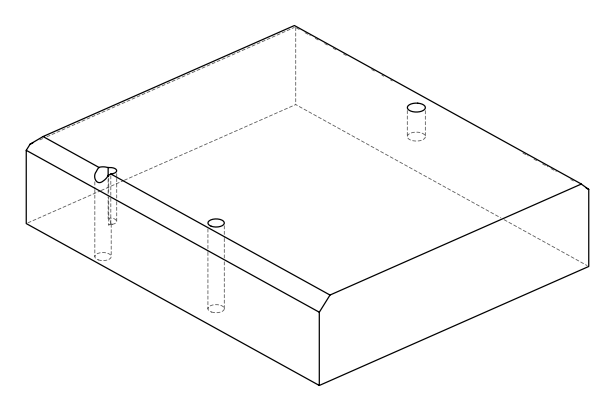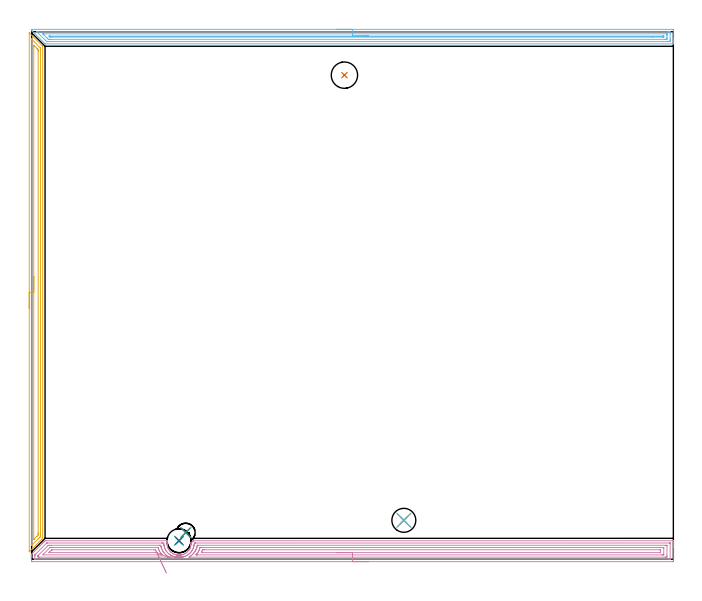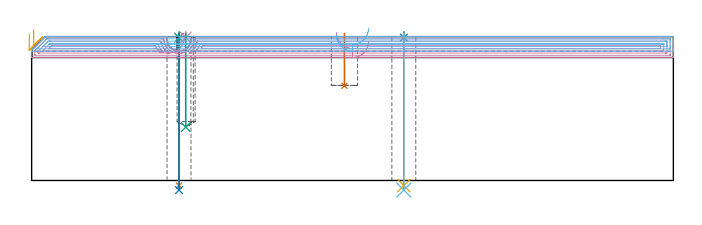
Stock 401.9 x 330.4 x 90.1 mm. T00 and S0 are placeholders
(PLAN: 12 operations, 7 tool changes, 38.9 min)
(1 INDEXABLE_INSERT_DRILL_BLIND_HOLE_FROM_SOLID | STEP1POCKET | NXT0302_004 | 0.13 min | 6531 mm3)
(2 SPOT_DRILL | STEP1HOLE | NXT0321_9005460120000 | 0.03 min | 3 mm3)
(3 SPOT_DRILL_1 | STEP1HOLE_1 | NXT0321_9005460120000 | 0.03 min | 2 mm3)
(4 SPOT_DRILL_2 | STEP1POCKET_1 | NXT0321_9005460120000 | 0.03 min | 1 mm3)
(5 DRILL_THROUGH_HOLE_INTO_CENTER | STEP1HOLE | NXT0301_065 | 0.38 min | 6220 mm3)
(6 DRILL_TO_ENLARGE_THROUGH_HOLE | STEP1HOLE | UGT0301_041 | 0.39 min | 9667 mm3)
(7 DRILL_THROUGH_HOLE_INTO_CENTER_1 | STEP1HOLE_1 | NXT0301_065 | 0.38 min | 6219 mm3)
(8 DRILL_TO_ENLARGE_THROUGH_HOLE_1 | STEP1HOLE_1 | UGT0301_041 | 0.39 min | 9667 mm3)
(9 DRILL_BLIND_HOLE_INTO_CENTER | STEP1POCKET_1 | UGT0301_228 | 0.24 min | 2922 mm3)
(10 AREA_MILL | FG_CHAMFER_SURFACE | UGT0205_001 | 16.14 min | 34059 mm3)
(11 AREA_MILL_1 | FG_CHAMFER_SURFACE_1 | UGT0205_001 | 7.85 min | 11290 mm3)
(12 AREA_MILL_2 | FG_CHAMFER_SURFACE_2 | UGT0205_001 | 12.91 min | 16464 mm3)
(TOOL NXT0302_004 | Index. Insert Drill 16.5mm [880-D1650L20-05] | D16.5 PA176 FL83 Z2)
(TOOL NXT0321_9005460120000 | NC Spot Drill, 142deg, 12mm, Carbide, Uncoated | D12 PA142 FL30 Z2)
(TOOL NXT0301_065 | Carbide Drill 9.4mm [860.1-0940-075A1-MM 2214] | D9.4 PA140 FL98 Z2)
(TOOL UGT0301_041 | Twist Drill 15 mm | D15 PA118 FL114 Z2)
(TOOL UGT0301_228 | Twist Drill 11.8 mm | D11.8 PA118 FL93 Z2)
(TOOL UGT0205_001 | Chamfer Mill 20 x 3 x 45 deg. | D20 FL50 Z2)
(OP 1 INDEXABLE_INSERT_DRILL_BLIND_HOLE_FROM_SOLID)
G17 G21 G94 G90
T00 M6
G54
G17 G0 G90 X195.9 Y303.2 S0 M3
G43 Z100.1 H1
G94 G81 G98 Z59.3 F250. R92.1
G80
M5
M2
(OP 2 SPOT_DRILL)
G17 G21 G94 G90
T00 M6
G54
G17 G0 G90 X233.1 Y24.4 S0 M3
G43 Z100.1 H0
G94 G81 G98 Z89.454 F250. R93.1
G80
M5
M2
(OP 3 SPOT_DRILL_1)
G17 G21 G94 G90
T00 M6
G54
G17 G0 G90 X92.3 Y11.6 S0 M3
G43 Z100.1 H0
G94 G81 G98 Z89.45 F250. R93.1
G80
M5
M2
(OP 4 SPOT_DRILL_2)
G17 G21 G94 G90
T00 M6
G54
G17 G0 G90 X96.5 Y16.7 S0 M3
G43 Z100.1 H0
G94 G81 G98 Z89.592 F250. R93.1
G80
M5
M2
(OP 5 DRILL_THROUGH_HOLE_INTO_CENTER)
G17 G21 G94 G90
T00 M6
G54
G17 G0 G90 X233.1 Y24.4 S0 M3
G43 Z100.1 H1
G94 G73 G98 Z-3.211 F250. Q9.331 R92.1
G80
M5
M2
(OP 6 DRILL_TO_ENLARGE_THROUGH_HOLE)
G17 G21 G94 G90
T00 M6
G54
G17 G0 G90 X233.1 Y24.4 S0 M3
G43 Z100.1 H0
G94 G73 G98 Z-6.006 F250. Q13.729 R92.1
G80
M5
M2
(OP 7 DRILL_THROUGH_HOLE_INTO_CENTER_1)
G17 G21 G94 G90
T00 M6
G54
G17 G0 G90 X92.3 Y11.6 S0 M3
G43 Z100.1 H1
G94 G73 G98 Z-3.211 F250. Q9.331 R92.1
G80
M5
M2
(OP 8 DRILL_TO_ENLARGE_THROUGH_HOLE_1)
G17 G21 G94 G90
T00 M6
G54
G17 G0 G90 X92.3 Y11.6 S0 M3
G43 Z100.1 H0
G94 G73 G98 Z-6.006 F250. Q13.729 R92.1
G80
M5
M2
(OP 9 DRILL_BLIND_HOLE_INTO_CENTER)
G17 G21 G94 G90
T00 M6
G54
G17 G0 G90 X96.5 Y16.7 S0 M3
G43 Z100.1 H0
G94 G81 G98 Z33.4 F250. R92.1
G80
M5
M2
(OP 10 AREA_MILL)
G17 G21 G94 G90
T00 M6
G54
G17 G0 G90 X210.95 Y-1.5 S1061 M3
G43 Z100.1 H0
Z87.
G94 G1 X210.912 Z86.128 F250.
X210.798 Z85.263
X210.609 Z84.412
X210.347 Z83.58
X210.013 Z82.774
X209.61 Z82.
X209.142 Z81.264
X208.61 Z80.572
X208.021 Z79.929
X207.378 Z79.34
X206.686 Z78.808
X205.95 Z78.34
X205.176 Z77.937
X204.37 Z77.603
X203.538 Z77.341
X202.686 Z77.152
X201.822 Z77.038
X200.95 Z77.
X0.631
X0.225 Y-1.495 Z77.002
X0.01 Y-1.492 Z77.004
X0. Y-1.096 Z77.399
Y1.538 Z80.033
Y2.26 Z80.76
Y2.855 Z81.355
Y2.934 Z81.433
X0.01 Y3.207 Z81.704
X0.279 Y3.48 Z81.978
X5.254 Y8.454 Z86.954
X5.361 Y8.562 Z87.06
X5.401 Y8.601 Z87.1
X6.087 Y9.287 Z87.787
X6.239 Y9.44 Z87.937
X6.295 Y9.496 Z87.994
X6.92 Y10.12 Z88.62
X7.116 Y10.318 Z88.815
X7.752 Y10.952 Z89.452
X7.785 Y10.986 Z89.485
X7.996 Y11.196 Z89.696
X8.393 Y11.6 Z90.085
X8.68 Z90.1
X84.693
X84.889 Y11.597 Z90.089
X84.87 Y11.44 Z89.934
X84.853 Y11.313 Z89.812
X84.845 Y11.263 Z89.763
X84.809 Y10.983 Z89.483
X84.8 Y10.917 Z89.416
X84.766 Y10.481 Z88.979
X84.758 Y10.044 Z88.543
X84.774 Y9.607 Z88.105
X84.79 Y9.44 Z87.938
X84.816 Y9.171 Z87.669
X84.884 Y8.733 Z87.231
X84.92 Y8.562 Z87.059
X84.977 Y8.298 Z86.795
X85.099 Y7.858 Z86.357
X85.249 Y7.423 Z85.923
X85.434 Y6.984 Z85.483
X85.518 Y6.806 Z85.304
X85.639 Y6.551 Z85.049
X85.749 Y6.367 Z84.866
X85.904 Y6.105 Z84.605
X86.035 Y5.908 Z84.408
X86.188 Y5.678 Z84.175
X86.33 Y5.489 Z83.984
X86.357 Y5.451 Z83.947
X86.482 Y5.295 Z83.794
X86.536 Y5.228 Z83.728
X86.928 Y4.804 Z83.302
X86.977 Y4.757 Z83.255
X87.173 Y4.566 Z83.064
X87.376 Y4.385 Z82.883
X87.43 Y4.338 Z82.836
X87.644 Y4.172 Z82.671
X87.958 Y3.93 Z82.43
X88.324 Y3.688 Z82.188
X88.767 Y3.44 Z81.938
X89.217 Y3.217 Z81.714
X89.408 Y3.135 Z81.633
X89.588 Y3.059 Z81.554
X89.848 Y2.965 Z81.463
X90.059 Y2.898 Z81.395
X90.111 Y2.881 Z81.379
X90.557 Y2.763 Z81.263
X90.85 Y2.703 Z81.202
X90.953 Y2.683 Z81.178
X91.005 Y2.673 Z81.168
X91.451 Y2.606 Z81.105
X91.543 Y2.598 Z81.096
X91.618 Y2.593 Z81.088
X91.736 Y2.584 Z81.074
X91.899 Y2.568 Z81.064
X92.094 Y2.561 Z81.055
X92.234 Y2.553 Z81.052
X92.38 Y2.556 Z81.054
X92.549 Y2.563 Z81.052
X92.57 Z81.053
X92.689 Y2.567 Z81.063
X92.793 Y2.573 Z81.068
X92.854 Y2.581 Z81.072
X92.963 Y2.591 Z81.086
X93.047 Y2.598 Z81.096
X93.24 Y2.618 Z81.116
X93.636 Y2.681 Z81.176
X93.687 Y2.688 Z81.185
X94.135 Y2.785 Z81.284
X94.581 Y2.911 Z81.409
X94.723 Y2.959 Z81.457
X94.845 Y3.001 Z81.499
X94.978 Y3.048 Z81.543
X95.01 Y3.059 Z81.554
X95.474 Y3.26 Z81.757
X95.926 Y3.489 Z81.988
X96.095 Y3.587 Z82.086
X96.368 Y3.746 Z82.245
X96.646 Y3.93 Z82.43
X96.814 Y4.057 Z82.557
X96.959 Y4.167 Z82.666
X97.262 Y4.417 Z82.914
X97.667 Y4.804 Z83.303
X98.156 Y5.344 Z83.841
X98.265 Y5.489 Z83.983
X98.409 Y5.678 Z84.175
X98.555 Y5.895 Z84.394
X98.697 Y6.108 Z84.607
X98.734 Y6.169 Z84.669
X98.849 Y6.367 Z84.863
X98.958 Y6.551 Z85.049
X99.002 Y6.632 Z85.131
X99.05 Y6.722 Z85.22
X99.088 Y6.806 Z85.304
X99.209 Y7.07 Z85.569
X99.353 Y7.423 Z85.923
X99.501 Y7.857 Z86.357
X99.623 Y8.296 Z86.796
X99.716 Y8.732 Z87.232
X99.784 Y9.171 Z87.669
X99.81 Y9.44 Z87.936
X99.826 Y9.607 Z88.104
X99.857 Y10.26 Z88.758
X99.863 Y10.318 Z88.816
X99.867 Y10.347 Z88.844
X99.896 Y10.373 Z88.872
X100.102 Y10.531 Z89.031
X100.166 Y10.583 Z89.083
X100.256 Y10.656 Z89.156
X100.548 Y10.916 Z89.416
X100.838 Y11.205 Z89.704
X100.988 Y11.375 Z89.874
X101.015 Y11.405 Z89.905
X101.145 Y11.562 Z90.059
X101.181 Y11.595 Z90.091
X101.238 Y11.6 Z90.1
X401.716
X401.89 Y11.598 Z90.089
X401.897 Y11.437 Z89.929
X401.9 Y11.268 Z89.768
Y11.041 Z89.54
Y10.318 Z88.813
Y9.079 Z87.576
Y7.684 Z86.18
Y-0.838 Z77.66
X401.896 Y-1.096 Z77.401
X401.89 Y-1.492 Z77.005
X401.676 Y-1.496 Z77.002
X401.269 Y-1.5 Z77.
X200.95
Y-0.086 Z78.414
X2.42 Y-0.085 Z78.415
X2.283 Y-0.084 Z78.416
X2.056 Y-0.079 Z78.421
X2.009 Y-0.077 Z78.423
X2.005 Y-0.044 Z78.456
X2.003 Y-0.009 Z78.491
X2. Y0.193 Z78.693
Y1.95 Z80.45
X2.003 Y2.416 Z80.916
X2.007 Y2.622 Z81.122
X2.01 Y2.723 Z81.223
X2.045 Y2.784 Z81.284
X2.42 Y3.169 Z81.669
X2.482 Y3.233 Z81.733
X9.128 Y9.878 Z88.378
X9.278 Y10.025 Z88.525
X9.4 Y10.142 Z88.642
X9.438 Y10.176 Z88.676
X9.48 Y10.179 Z88.679
X9.574 Y10.183 Z88.683
X9.71 Y10.185 Z88.685
X81.251 Y10.186 Z88.686
X82.011 Y10.184 Z88.684
X82.149 Y10.182 Z88.682
X82.75 Y10.167 Z88.667
X82.779 Y9.564 Z88.064
X82.791 Y9.44 Z87.94
X82.835 Y9.041 Z87.541
X82.897 Y8.57 Z87.07
X82.905 Y8.528 Z87.028
X83.119 Y7.684 Z86.184
X83.209 Y7.386 Z85.886
X83.432 Y6.806 Z85.306
X83.542 Y6.546 Z85.046
X83.799 Y6. Z84.5
X83.84 Y5.928 Z84.428
X83.898 Y5.831 Z84.331
X84.406 Y5.05 Z83.55
X84.693 Y4.671 Z83.171
X85.134 Y4.172 Z82.672
X85.588 Y3.714 Z82.214
X86.082 Y3.294 Z81.794
X86.482 Y2.986 Z81.486
X86.826 Y2.752 Z81.252
X87.052 Y2.606 Z81.106
X87.373 Y2.416 Z80.916
X87.381 Y2.411 Z80.911
X87.99 Y2.105 Z80.605
X88.271 Y1.976 Z80.476
X88.568 Y1.848 Z80.348
X89.021 Y1.679 Z80.179
X89.165 Y1.631 Z80.131
X89.206 Y1.619 Z80.119
X89.487 Y1.538 Z80.038
X90.059 Y1.4 Z79.9
X90.241 Y1.359 Z79.859
X90.64 Y1.287 Z79.787
X90.953 Y1.241 Z79.741
X91.297 Y1.201 Z79.701
X91.848 Y1.158 Z79.658
X92.247 Y1.145 Z79.645
X92.742 Y1.156 Z79.656
X93.106 Y1.18 Z79.68
X93.636 Y1.238 Z79.738
X93.9 Y1.278 Z79.778
X94.192 Y1.326 Z79.826
X94.531 Y1.395 Z79.895
X94.648 Y1.422 Z79.922
X95.109 Y1.538 Z80.038
X95.355 Y1.607 Z80.107
X95.385 Y1.616 Z80.116
X95.425 Y1.63 Z80.13
X96.011 Y1.84 Z80.34
X96.319 Y1.974 Z80.474
X96.628 Y2.112 Z80.612
X97.23 Y2.416 Z80.916
X97.771 Y2.747 Z81.247
X98.108 Y2.975 Z81.475
X98.292 Y3.113 Z81.613
X98.525 Y3.294 Z81.794
X98.784 Y3.508 Z82.008
X99.002 Y3.707 Z82.207
X99.239 Y3.939 Z82.439
X99.462 Y4.172 Z82.672
X99.667 Y4.397 Z82.897
X99.896 Y4.656 Z83.156
X100.068 Y4.881 Z83.381
X100.191 Y5.05 Z83.55
X100.429 Y5.405 Z83.905
X100.758 Y5.928 Z84.428
X100.77 Y5.948 Z84.448
X100.791 Y5.984 Z84.484
X101.059 Y6.542 Z85.042
X101.172 Y6.806 Z85.306
X101.314 Y7.17 Z85.67
X101.481 Y7.684 Z86.184
X101.527 Y7.839 Z86.339
X101.685 Y8.479 Z86.979
X101.699 Y8.549 Z87.049
X101.701 Y8.562 Z87.062
X101.801 Y9.326 Z87.826
X101.815 Y9.44 Z87.94
X101.857 Y9.797 Z88.297
X102.04 Y9.969 Z88.469
X102.224 Y10.14 Z88.64
X102.259 Y10.168 Z88.668
X102.275 Y10.179 Z88.679
X102.295 Y10.181 Z88.681
X102.389 Y10.184 Z88.684
X102.579 Y10.185 Z88.685
X102.714 Y10.186 Z88.686
X399.48 Y10.185 Z88.685
X399.617 Y10.184 Z88.684
X399.844 Y10.179 Z88.679
X399.891 Y10.177 Z88.677
X399.895 Y10.144 Z88.644
X399.897 Y10.109 Z88.609
X399.9 Y9.907 Z88.407
Y0.248 Z78.748
X399.898 Y0.11 Z78.61
X399.894 Y0.001 Z78.501
X399.89 Y-0.07 Z78.43
X399.879 Y-0.079 Z78.421
X399.859 Y-0.081 Z78.419
X399.48 Y-0.085 Z78.415
X399.345 Y-0.086 Z78.414
X200.95
Y1.328 Z79.828
X99.002 Y1.329 Z79.829
X98.789 Y1.33 Z79.83
X98.647 Y1.332 Z79.832
X98.556 Y1.335 Z79.835
X98.696 Y1.43 Z79.93
X99.002 Y1.625 Z80.125
X99.48 Y1.946 Z80.446
X99.896 Y2.253 Z80.753
X99.988 Y2.325 Z80.825
X100.098 Y2.416 Z80.916
X100.465 Y2.736 Z81.236
X100.791 Y3.038 Z81.538
X100.92 Y3.167 Z81.667
X101.04 Y3.294 Z81.794
X101.343 Y3.63 Z82.13
X101.685 Y4.017 Z82.517
X101.753 Y4.105 Z82.605
X101.803 Y4.172 Z82.672
X102.119 Y4.624 Z83.124
X102.396 Y5.05 Z83.55
X102.466 Y5.161 Z83.661
X102.579 Y5.348 Z83.848
X102.779 Y5.732 Z84.232
X102.874 Y5.928 Z84.428
X103.06 Y6.334 Z84.834
X103.246 Y6.806 Z85.306
X103.306 Y6.971 Z85.471
X103.473 Y7.484 Z85.984
X103.515 Y7.644 Z86.144
X103.524 Y7.684 Z86.184
X103.673 Y8.366 Z86.866
X103.708 Y8.562 Z87.062
X103.737 Y8.718 Z87.218
X103.746 Y8.753 Z87.253
X103.754 Y8.765 Z87.265
X103.8 Y8.767 Z87.267
X103.941 Y8.77 Z87.27
X104.155 Y8.771 Z87.271
X104.368
X396.798
X397.481 Y8.769 Z87.269
X397.692 Y8.765 Z87.265
X397.89 Y8.76 Z87.26
X397.895 Y8.562 Z87.062
X397.899 Y8.359 Z86.859
X397.9 Y2.212 Z80.712
X397.895 Y1.538 Z80.038
X397.893 Y1.34 Z79.84
X397.692 Y1.335 Z79.835
X397.01 Y1.33 Z79.83
X396.798 Y1.329 Z79.829
X200.95 Y1.328 Z79.828
Y2.743 Z81.243
X104.035
X103.473 Y2.744 Z81.244
X103.137 Y2.746 Z81.246
X103.011 Y2.75 Z81.25
X102.947 Y2.755 Z81.255
X102.989 Y2.808 Z81.308
X103.027 Y2.854 Z81.354
X103.406 Y3.294 Z81.794
X103.436 Y3.331 Z81.831
X103.473 Y3.379 Z81.879
X103.804 Y3.847 Z82.347
X104.026 Y4.172 Z82.672
X104.16 Y4.376 Z82.876
X104.368 Y4.708 Z83.208
X104.491 Y4.929 Z83.429
X104.555 Y5.05 Z83.55
X104.787 Y5.516 Z84.016
X104.975 Y5.928 Z84.428
X105.058 Y6.129 Z84.629
X105.262 Y6.661 Z85.161
X105.47 Y7.315 Z85.815
X105.481 Y7.345 Z85.845
X105.516 Y7.35 Z85.85
X105.599 Y7.353 Z85.853
X106.156 Y7.357 Z85.857
X106.489
X395.343
X395.75 Y7.353 Z85.853
X395.823 Y7.351 Z85.851
X395.89 Y7.345 Z85.845
X395.893 Y7.243 Z85.743
X395.9 Y6.809 Z85.309
Y3.297 Z81.797
X395.893 Y2.857 Z81.357
X395.89 Y2.754 Z81.254
X395.757 Y2.749 Z81.249
X395.568 Y2.745 Z81.245
X395.009 Y2.743 Z81.243
X394.676
X200.95
Y4.157 Z82.657
X107.051
X106.232 Y4.172 Z82.672
X106.505 Y4.707 Z83.207
X106.676 Y5.05 Z83.55
X106.792 Y5.304 Z83.804
X107.051 Y5.906 Z84.406
X107.059 Y5.92 Z84.42
X107.069 Y5.928 Z84.428
X107.93 Y5.943 Z84.443
X107.945
X393.22
X393.89 Y5.928 Z84.428
X393.899 Y5.262 Z83.762
Y5.05 Z83.55
X393.896 Y4.387 Z82.887
X393.89 Y4.172 Z82.672
X393.235 Y4.157 Z82.657
X393.22
X200.95
X200.078 Z82.695
X199.214 Z82.809
X198.362 Z82.998
X197.53 Z83.26
X196.724 Z83.594
X195.95 Z83.997
X195.214 Z84.465
X194.522 Z84.996
X193.879 Z85.586
X193.29 Z86.229
X192.758 Z86.921
X192.29 Z87.657
X191.887 Z88.431
X191.553 Z89.237
X191.291 Z90.069
X191.102 Z90.92
X190.988 Z91.785
X190.95 Z92.657
G0 Z100.1
X95.694 Y1.668
Z90.174
G1 X95.686 Z89.302
X95.602 Y1.665 Z88.434
X95.443 Y1.66 Z87.576
X95.21 Y1.652 Z86.735
X94.904 Y1.641 Z85.918
X94.529 Y1.628 Z85.131
X94.086 Y1.613 Z84.379
X93.579 Y1.595 Z83.669
X93.013 Y1.575 Z83.006
X92.391 Y1.554 Z82.395
X91.718 Y1.531 Z81.84
X90.999 Y1.506 Z81.346
X90.24 Y1.479 Z80.917
X89.447 Y1.452 Z80.555
X88.625 Y1.423 Z80.264
X87.781 Y1.394 Z80.046
X86.921 Y1.364 Z79.903
X86.052 Y1.334 Z79.834
X86.014 Y1.333 Z79.833
X85.8 Y1.33 Z79.83
X85.588 Y1.329 Z79.829
X84.907 Y1.328 Z79.828
X5.102 Y1.329 Z79.829
X4.419 Y1.331 Z79.831
X4.208 Y1.335 Z79.835
X4.01 Y1.34 Z79.84
X4.005 Y1.538 Z80.038
X4.001 Y1.741 Z80.241
X4.003 Y2.079 Z80.579
X4.007 Y2.247 Z80.747
X4.01 Y2.288 Z80.788
X4.036 Y2.325 Z80.825
X4.118 Y2.416 Z80.916
X4.161 Y2.462 Z80.962
X4.208 Y2.509 Z81.009
X10.262 Y8.562 Z87.062
X10.365 Y8.663 Z87.163
X10.468 Y8.762 Z87.262
X11.151 Y8.769 Z87.269
X12.257 Y8.771 Z87.271
X80.009
X80.222 Y8.77 Z87.27
X80.435 Y8.768 Z87.268
X80.846 Y8.762 Z87.262
X80.888 Y8.562 Z87.062
X80.964 Y8.204 Z86.704
X81.069 Y7.731 Z86.231
X81.08 Y7.684 Z86.184
X81.116 Y7.536 Z86.036
X81.362 Y6.806 Z85.306
X81.499 Y6.43 Z84.93
X81.728 Y5.928 Z84.428
X82.011 Y5.369 Z83.869
X82.207 Y5.05 Z83.55
X82.525 Y4.545 Z83.045
X82.799 Y4.172 Z82.672
X82.905 Y4.035 Z82.535
X83.562 Y3.294 Z81.794
X83.799 Y3.054 Z81.554
X84.132 Y2.74 Z81.24
X84.513 Y2.416 Z80.916
X84.693 Y2.272 Z80.772
X85.306 Y1.815 Z80.315
X85.588 Y1.629 Z80.129
X85.73 Y1.538 Z80.038
X85.824 Y1.479 Z79.979
X85.967 Y1.39 Z79.89
X86.052 Y1.334 Z79.834
X81.671 Y2.75 Z81.25
X81.116 Y2.745 Z81.245
X80.783 Y2.744 Z81.244
X6.891 Y2.743 Z81.243
X11.362 Y7.212 Z85.712
X11.463 Y7.307 Z85.807
X11.499 Y7.338 Z85.838
X11.531 Y7.35 Z85.85
X11.7 Y7.353 Z85.853
X12.257 Y7.356 Z85.856
X12.59 Y7.357 Z85.857
X78.767
X78.963 Y7.356 Z85.856
X79.06 Y7.353 Z85.853
X79.107 Y7.35 Z85.85
X79.123 Y7.345 Z85.845
X79.328 Y6.722 Z85.222
X79.631 Y5.928 Z84.428
X79.862 Y5.404 Z83.904
X80.048 Y5.05 Z83.55
X80.222 Y4.73 Z83.23
X80.578 Y4.172 Z82.672
X80.792 Y3.848 Z82.348
X81.116 Y3.395 Z81.895
X81.2 Y3.294 Z81.794
X81.671 Y2.75 Z81.25
X78.367 Y4.172 Z82.672
X77.554 Y4.157 Z82.657
X77.539
X11.362
X10.782 Y4.172 Z82.672
X11.066 Y4.463 Z82.963
X11.362 Y4.764 Z83.264
X12.257 Y5.658 Z84.158
X12.395 Y5.792 Z84.292
X12.538 Y5.928 Z84.428
X13.136 Y5.943 Z84.443
X13.151
X76.63
X77.528 Y5.939 Z84.439
X77.539 Y5.936 Z84.436
X77.547 Y5.928 Z84.428
X77.561 Y5.907 Z84.407
X77.781 Y5.377 Z83.877
X77.929 Y5.05 Z83.55
X78.309 Y4.294 Z82.794
X78.367 Y4.172 Z82.672
X78.653 Y3.564 Z82.116
X78.959 Y2.915 Z81.62
X79.283 Y2.229 Z81.188
X79.621 Y1.512 Z80.825
X79.971 Y0.768 Z80.532
X80.331 Y0.005 Z80.311
X80.698 Y-0.773 Z80.166
X81.069 Y-1.56 Z80.095
X81.441 Y-2.349 Z80.101
X81.811 Y-3.134 Z80.182
X82.177 Y-3.91 Z80.339
X82.536 Y-4.671 Z80.571
X82.884 Y-5.411 Z80.874
X83.221 Y-6.124 Z81.248
X83.541 Y-6.805 Z81.689
X83.845 Y-7.448 Z82.194
X84.128 Y-8.05 Z82.759
X84.39 Y-8.604 Z83.38
G0 Z100.1
M5
M2
(OP 11 AREA_MILL_1)
G17 G21 G94 G90
T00 M6
G54
G17 G0 G90 X-1.5 Y157.2 S1061 M3
G43 Z100.1 H0
Z91.7
G94 G1 Y157.238 Z90.828 F250.
Y157.352 Z89.964
Y157.541 Z89.112
Y157.803 Z88.28
Y158.137 Z87.474
Y158.54 Z86.7
Y159.008 Z85.964
Y159.54 Z85.272
Y160.129 Z84.629
Y160.772 Z84.04
Y161.464 Z83.508
Y162.2 Z83.04
Y162.974 Z82.637
Y163.78 Z82.303
Y164.612 Z82.041
Y165.463 Z81.852
Y166.328 Z81.738
Y167.2 Z81.7
Y329.604
X-1.495 Y329.665 Z81.704
X-1.492 Y329.681 Z81.705
X-1.464 Y329.665 Z81.734
X0.912 Y327.288 Z84.112
X6.624 Y321.577 Z89.823
X6.871 Y321.331 Z90.067
X6.881 Y321.321 Z90.077
X6.905 Y321.287 Z90.091
X6.9 Y321.024 Z90.1
Y13.376
X6.905 Y13.113 Z90.091
X6.881 Y13.079 Z90.077
X6.286 Y12.486 Z89.485
X-1.166 Y5.033 Z82.033
X-1.322 Y4.876 Z81.875
X-1.468 Y4.735 Z81.729
X-1.494 Y4.717 Z81.704
X-1.499 Y4.735 Z81.699
X-1.5 Y167.2 Z81.7
X-0.086 Z83.114
Y325.596
X-0.084 Y325.7 Z83.116
X-0.082 Y325.769 Z83.118
X-0.079 Y325.811 Z83.121
X-0.065 Y325.803 Z83.135
X0.019 Y325.726 Z83.219
X0.258 Y325.491 Z83.458
X5.382 Y320.368 Z88.582
X5.441 Y320.305 Z88.641
X5.468 Y320.272 Z88.668
X5.479 Y320.255 Z88.679
X5.481 Y320.229 Z88.681
X5.484 Y320.126 Z88.684
X5.485 Y320.022 Z88.685
X5.486 Y15.064 Z88.686
X5.483 Y14.274 Z88.683
X5.481 Y14.174 Z88.681
X5.479 Y14.141 Z88.679
X5.459 Y14.118 Z88.659
X5.382 Y14.035 Z88.582
X5.056 Y13.706 Z88.256
X4.73 Y13.38 Z87.93
X-0.022 Y8.629 Z83.178
X-0.055 Y8.598 Z83.145
X-0.076 Y8.582 Z83.124
X-0.079 Y8.581 Z83.121
X-0.08 Y8.596 Z83.12
X-0.085 Y8.804 Z83.115
X-0.086 Y8.908 Z83.114
Y167.2
X1.328 Z84.528
X1.329 Y321.02 Z84.529
X1.33 Y321.496 Z84.53
X1.334 Y321.914 Z84.534
X1.336 Y321.953 Z84.536
X1.381 Y321.914 Z84.581
X1.806 Y321.494 Z85.006
X3.175 Y320.126 Z86.375
X3.594 Y319.705 Z86.794
X4.063 Y319.231 Z87.263
X4.068 Y318.757 Z87.268
X4.07 Y318.337 Z87.27
X4.071 Y317.859 Z87.271
Y16.48
X4.07 Y16.063 Z87.27
X4.067 Y15.589 Z87.267
X4.062 Y15.169 Z87.262
X3.385 Y14.484 Z86.585
X1.367 Y12.467 Z84.567
X1.357 Y12.459 Z84.557
X1.342 Y12.451 Z84.542
X1.335 Y12.449 Z84.535
X1.333 Y12.458 Z84.533
X1.33 Y12.486 Z84.53
X1.329 Y12.544 Z84.529
X1.328 Y167.2 Z84.528
Y168.072 Z84.567
Y168.936 Z84.68
Y169.788 Z84.869
Y170.62 Z85.132
Y171.426 Z85.465
Y172.2 Z85.868
Y172.936 Z86.337
Y173.628 Z86.868
Y174.271 Z87.457
Y174.86 Z88.101
Y175.391 Z88.793
Y175.86 Z89.528
Y176.263 Z90.302
Y176.597 Z91.108
Y176.859 Z91.94
Y177.048 Z92.792
Y177.162 Z93.657
Y177.2 Z94.528
G0 Z100.1
M5
M2
(OP 12 AREA_MILL_2)
G17 G21 G94 G90
T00 M6
G54
G17 G0 G90 X190.95 Y331.9 S1061 M3
G43 Z100.1 H0
Z91.
G94 G1 X190.988 Z90.128 F250.
X191.102 Z89.264
X191.291 Z88.412
X191.553 Z87.58
X191.887 Z86.774
X192.29 Z86.
X192.758 Z85.264
X193.29 Z84.572
X193.879 Z83.929
X194.522 Z83.34
X195.214 Z82.809
X195.95 Z82.34
X196.724 Z81.937
X197.53 Z81.603
X198.362 Z81.341
X199.214 Z81.152
X200.078 Z81.038
X200.95 Z81.
X401.269
X401.612 Y331.896 Z81.002
X401.89 Y331.892 Z81.006
X401.9 Y331.61 Z81.287
Y326.017 Z86.878
Y324.605 Z88.291
Y324.24 Z88.655
Y323.509 Z89.391
Y323.253 Z89.646
Y322.844 Z90.047
X401.891 Y322.803 Z90.088
X401.716 Y322.8 Z90.1
X8.679
X8.405 Y322.804 Z90.09
X8.293 Y322.907 Z89.992
X0.631 Y330.567 Z82.33
X0.186 Y331.014 Z81.886
X0.035 Y331.169 Z81.731
X0.002 Y331.209 Z81.689
X0. Y331.452 Z81.446
X0.001 Y331.891 Z81.005
X0.127 Y331.9 Z81.
X200.95
Y330.486 Z82.414
X398.56
X399.456 Y330.485 Z82.415
X399.48 Y330.484 Z82.416
X399.89 Y330.46 Z82.44
X399.897 Y330.046 Z82.854
X399.899 Y329.571 Z83.329
X399.9 Y329.155 Z83.745
Y325.6 Z87.3
X399.899 Y325.129 Z87.771
X399.897 Y324.714 Z88.186
X399.89 Y324.24 Z88.66
X399.504 Y324.216 Z88.684
X399.48 Y324.215 Z88.685
X398.612 Y324.214 Z88.686
X395.58
X10.494
X9.597 Y324.217 Z88.683
X9.574 Y324.219 Z88.681
X9.422 Y324.24 Z88.66
X8.68 Y324.971 Z87.929
X8.521 Y325.129 Z87.771
X4.078 Y329.571 Z83.329
X3.314 Y330.341 Z82.559
X3.202 Y330.46 Z82.44
X3.294 Y330.48 Z82.42
X3.314 Y330.482 Z82.418
X4.182 Y330.486 Z82.414
X200.95
Y329.072 Z83.829
X397.692 Y329.071
X397.822 Y329.069 Z83.831
X397.869 Y329.067 Z83.833
X397.887 Y329.065 Z83.835
X397.89 Y329.027 Z83.873
X397.896 Y328.89 Z84.01
X397.899 Y328.683 Z84.217
X397.9 Y328.476 Z84.424
Y327.794 Z85.106
Y326.699 Z86.201
X397.896 Y326.017 Z86.883
X397.893 Y325.817 Z87.083
X397.878 Y325.636 Z87.264
X397.692 Y325.633 Z87.267
X397.187 Y325.63 Z87.27
X396.798 Y325.629 Z87.271
X396.294
X11.753
X11.362 Y325.63 Z87.27
X10.855 Y325.633 Z87.267
X10.468 Y325.638 Z87.262
X10.085 Y326.017 Z86.883
X9.574 Y326.525 Z86.375
X7.785 Y328.314 Z84.586
X7.419 Y328.683 Z84.217
X7.059 Y329.05 Z83.85
X7.045 Y329.066 Z83.834
X7.051 Y329.067 Z83.833
X7.09 Y329.07 Z83.83
X7.16 Y329.071 Z83.829
X7.264
X200.95 Y329.072
Y327.657 Z85.243
X395.147
X395.765 Y327.653 Z85.247
X395.867 Y327.65 Z85.25
X395.891 Y327.647 Z85.253
X395.893 Y327.625 Z85.275
X395.896 Y327.57 Z85.33
X395.898 Y327.35 Z85.55
X395.896 Y327.13 Z85.77
X395.893 Y327.075 Z85.825
X395.891 Y327.053 Z85.847
X395.867 Y327.05 Z85.85
X395.763 Y327.045 Z85.855
X395.627 Y327.044 Z85.856
X395.009 Y327.043 Z85.857
X389.031
X12.019
X11.691 Y327.047 Z85.853
X11.532 Y327.05 Z85.85
X11.362 Y327.197 Z85.703
X10.965 Y327.593 Z85.307
X10.922 Y327.639 Z85.261
X10.916 Y327.651 Z85.249
X10.939 Y327.652 Z85.248
X11.08 Y327.655 Z85.245
X11.362 Y327.657 Z85.243
X11.5
X200.95
X201.822 Z85.281
X202.686 Z85.395
X203.538 Z85.583
X204.37 Z85.846
X205.176 Z86.18
X205.95 Z86.582
X206.686 Z87.051
X207.378 Z87.582
X208.021 Z88.172
X208.61 Z88.815
X209.142 Z89.507
X209.61 Z90.243
X210.013 Z91.017
X210.347 Z91.823
X210.609 Z92.655
X210.798 Z93.506
X210.912 Z94.371
X210.95 Z95.243
G0 Z100.1
M5
M2
